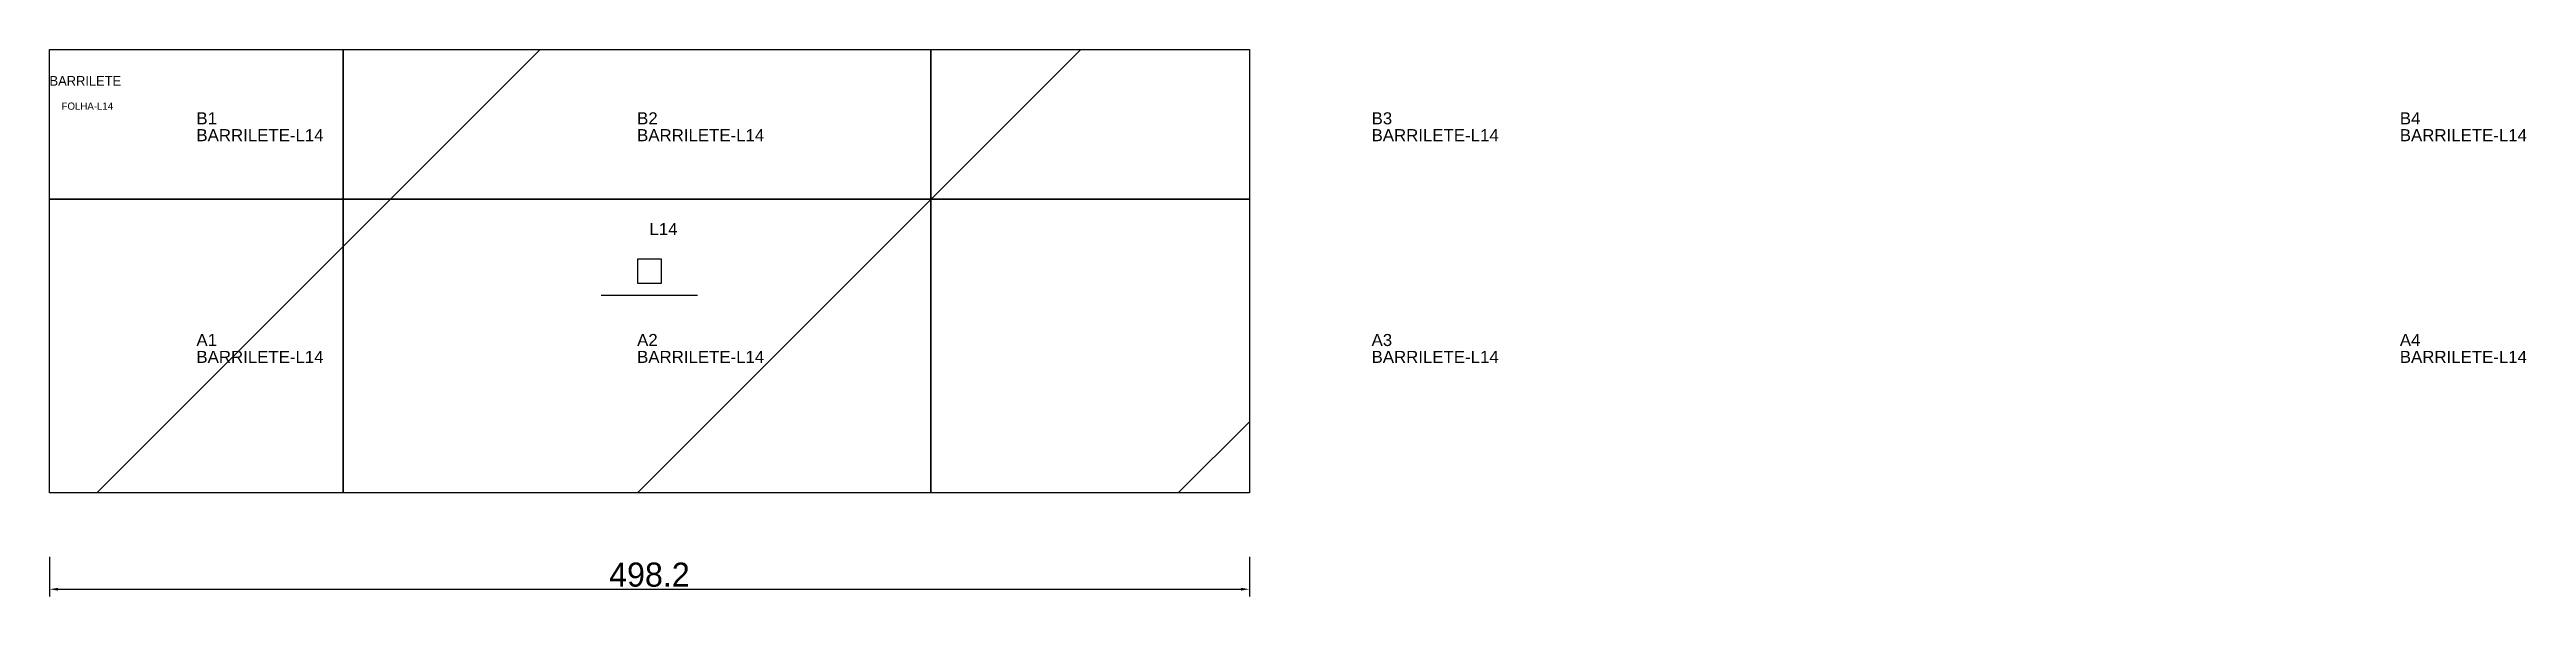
# Model space of a CAD drawing. Header units: metres. Extents: x 222 to 1251, y -26 to 202.
import ezdxf

# ---------------------------------------------------------------- set-up
doc = ezdxf.new("R2010")
doc.units = ezdxf.units.M
for name, color, linetype in [('3', 3, 'CONTINUOUS'), ('AUX00', 7, 'CONTINUOUS'), ('COTA', 241, 'CONTINUOUS'), ('FOLHA', 255, 'CONTINUOUS'), ('Hachura', 251, 'CONTINUOUS'), ('NOMENCLATURA', 7, 'CONTINUOUS'), ('Nível', 160, 'CONTINUOUS'), ('Painéis', 200, 'CONTINUOUS'), ('Pilares', 5, 'CONTINUOUS'), ('SARR_2.2x7', 40, 'CONTINUOUS')]:
    doc.layers.add(name, color=color, linetype=linetype)
doc.styles.add('ARIAL', font='Arial.ttf')
doc.styles.add('STR_STANDARD', font='arial.ttf')
doc.dimstyles.new('EZ DXF', dxfattribs={"dimtxt": 10, "dimasz": 3.5, "dimexe": 3, "dimexo": 1.5, "dimgap": 1, "dimtad": 1, "dimdec": 1, "dimdsep": 46, "dimcen": 2.5, "dimazin": 3, "dimtfac": 1, "dimtmove": 0, "dimatfit": 3})

msp = doc.modelspace()

# ---------------------------------------------------------------- hatches: boundary and pattern name
at = {"layer": 'Hachura'}
h = msp.add_hatch(dxfattribs=at)
h.set_pattern_fill('ANSI31', scale=50)
h.paths.add_polyline_path([(222.2, 201.5), (720.44, 201.5), (720.44, 17.38), (222.2, 17.38)])
h = msp.add_hatch(dxfattribs=at)
h.set_pattern_fill('ANSI31', scale=50)
h.paths.add_polyline_path([(222.2, 201.5), (720.44, 201.5), (720.44, 17.38), (222.2, 17.38)])

# ---------------------------------------------------------------- linework, layer by layer
at = {"layer": '3'}
for points in [[(344.2, 17.38), (344.2, 201.5)], [(344.2, 17.38), (344.2, 201.5)], [(588.2, 17.38), (588.2, 201.5)], [(588.2, 17.38), (588.2, 201.5)], [(222.2, 139.38), (720.44, 139.38)], [(222.2, 139.38), (720.44, 139.38)]]:
    msp.add_lwpolyline(points, close=True, dxfattribs=at)
at = {"layer": 'Painéis', "color": 200}
for p, q in [((222.2, 201.5), (720.44, 201.5)), ((222.2, 17.38), (222.2, 201.5)), ((222.2, 201.5), (720.44, 201.5)), ((222.2, 17.38), (222.2, 201.5)), ((720.44, 201.5), (720.44, 17.38)), ((720.44, 201.5), (720.44, 17.38)), ((720.44, 17.38), (222.2, 17.38)), ((720.44, 17.38), (222.2, 17.38))]:
    msp.add_line(p, q, dxfattribs=at)
at = {"layer": 'Pilares'}
msp.add_lwpolyline([(466.32, 104.44), (476.32, 104.44), (476.32, 114.44), (466.32, 114.44)], close=True, dxfattribs=at)
msp.add_lwpolyline([(466.32, 104.44), (476.32, 104.44), (476.32, 114.44), (466.32, 114.44)], close=True, dxfattribs=at)
at = {"layer": 'SARR_2.2x7'}
msp.add_line((451.32, 99.44), (491.32, 99.44), dxfattribs=at)
msp.add_line((451.32, 99.44), (491.32, 99.44), dxfattribs=at)

# ---------------------------------------------------------------- texts
at = {"layer": '3', "style": 'STR_STANDARD'}
for s, p in [('B1', (283.2, 170.44)), ('B1', (283.2, 170.44)), ('B2', (466.2, 170.44)), ('B2', (466.2, 170.44)), ('B3', (771.2, 170.44)), ('B3', (771.2, 170.44)), ('B4', (1198.2, 170.44)), ('B4', (1198.2, 170.44)), ('A1', (283.2, 78.38)), ('A1', (283.2, 78.38)), ('A2', (466.2, 78.38)), ('A2', (466.2, 78.38)), ('A3', (771.2, 78.38)), ('A3', (771.2, 78.38)), ('A4', (1198.2, 78.38)), ('A4', (1198.2, 78.38))]:
    msp.add_text(s, height=5, dxfattribs=at).set_placement(p)
at = {"layer": 'AUX00', "style": 'STR_STANDARD'}
for p in [(283.2, 163.44), (283.2, 163.44), (466.2, 163.44), (466.2, 163.44), (771.2, 163.44), (771.2, 163.44), (1198.2, 163.44), (1198.2, 163.44), (283.2, 71.38), (283.2, 71.38), (466.2, 71.38), (466.2, 71.38), (771.2, 71.38), (771.2, 71.38), (1198.2, 71.38), (1198.2, 71.38)]:
    msp.add_text('BARRILETE-L14', height=5, dxfattribs=at).set_placement(p)
at = {"layer": 'FOLHA'}
msp.add_text('FOLHA-L14', height=3, dxfattribs=at).set_placement((227.2, 176.5))
msp.add_text('FOLHA-L14', height=3, dxfattribs=at).set_placement((227.2, 176.5))
at = {"layer": 'NOMENCLATURA', "insert": (471.32, 129.44), "char_height": 5, "attachment_point": 1, "style": 'ARIAL'}
msp.add_mtext('L14', dxfattribs=at)
msp.add_mtext('L14', dxfattribs=at)
at = {"layer": 'Nível'}
msp.add_text('BARRILETE', height=4, dxfattribs=at).set_placement((222.2, 186.5))
msp.add_text('BARRILETE', height=4, dxfattribs=at).set_placement((222.2, 186.5))

# ---------------------------------------------------------------- dimensions: what is measured, and where the dimension line sits
at = {"layer": 'COTA'}
msp.add_linear_dim(base=(222.2, -22.62), p1=(222.2, -7.62), p2=(720.44, -7.62), dimstyle='EZ DXF', dxfattribs=at).render()
msp.add_linear_dim(base=(222.2, -22.62), p1=(222.2, -7.62), p2=(720.44, -7.62), dimstyle='EZ DXF', dxfattribs=at).render()

doc.saveas('drawing.dxf')
